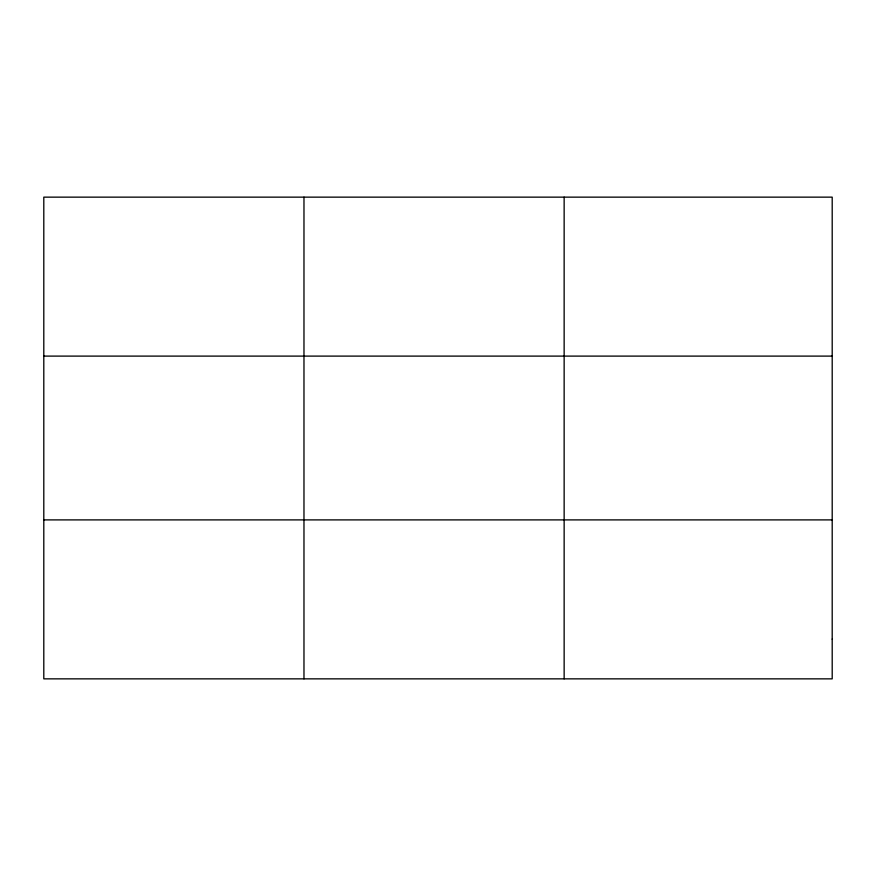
<?xml version="1.0" encoding="UTF-8"?>
<svg xmlns="http://www.w3.org/2000/svg" width="876" height="876" viewBox="0 0 876 876"><rect width="100%" height="100%" fill="white"/><g stroke="black" fill="none" stroke-linecap="round" stroke-linejoin="round"><path stroke-width="1.31" d="M303.972 197.144L303.972 678.856M564.144 197.144L564.144 678.856M43.8 356.105L832.2 356.105M43.8 519.895L832.2 519.895M832.2 639.108L832.2 678.856L43.8 678.856L43.8 197.144L832.2 197.144L832.2 639.108"/></g></svg>
